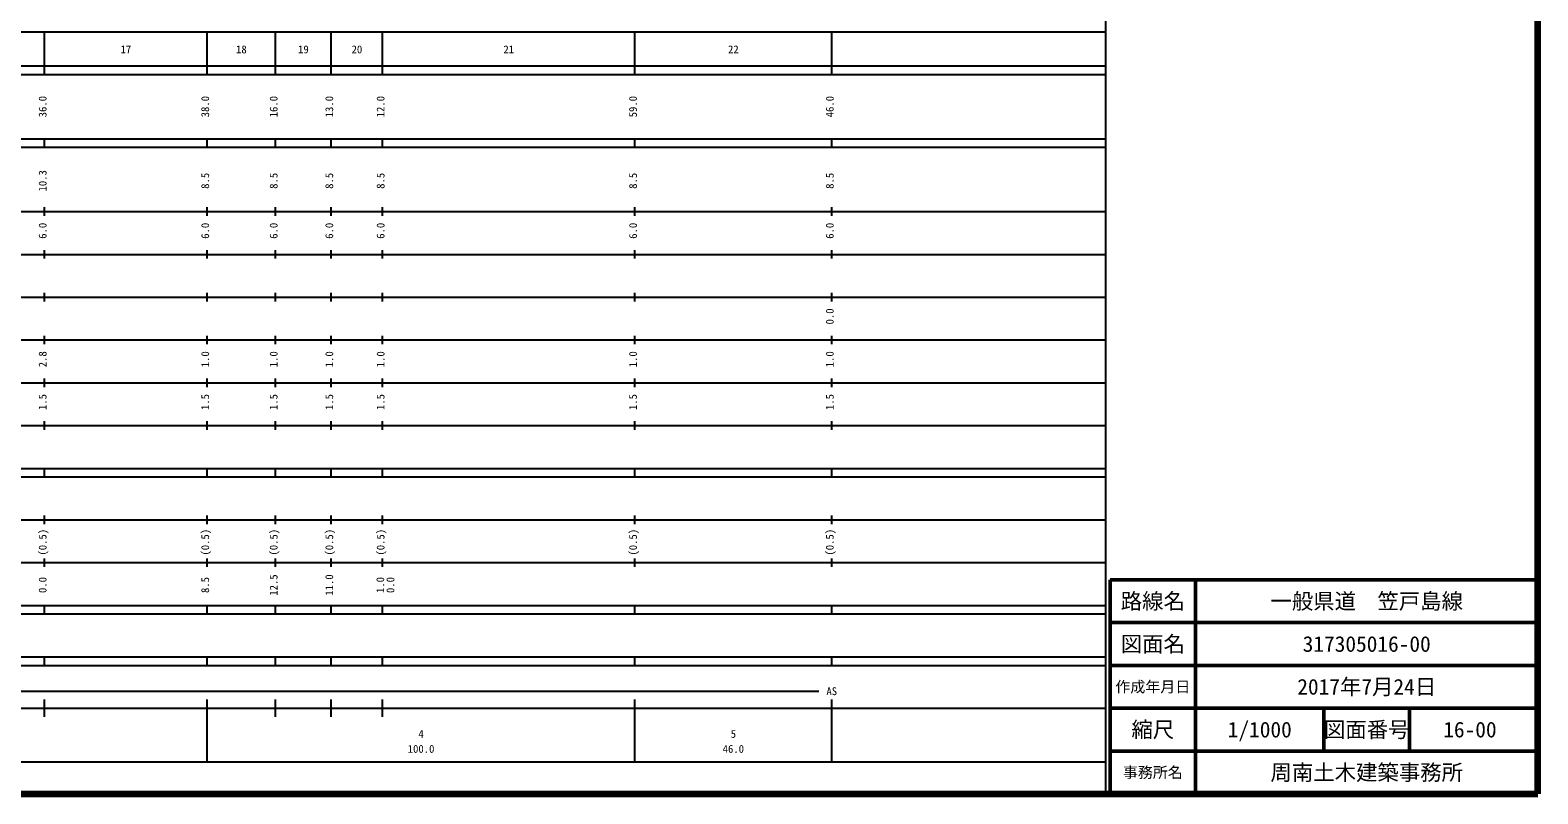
# Model space of a CAD drawing. Units: millimetres on the paper, enlarged 1000 times. Extents: x 40000 to 680000, y 20000 to 380000.
# Drawn here: x 327580 to 680000, y 20000 to 198357 of the extents above; entities that cross this region are included whole.
import ezdxf
from ezdxf.enums import TextEntityAlignment as Align

# ---------------------------------------------------------------- set-up
doc = ezdxf.new("R2010")
doc.units = ezdxf.units.MM
doc.header["$LTSCALE"] = 1000
for name, color, linetype, lineweight in [('M-TTL', 2, 'Continuous', 140), ('M-TTL-BAND', 7, 'Continuous', 25), ('M-TTL-FRAM', 2, 'Continuous', 50), ('M-TTL-LINE', 7, 'Continuous', 50)]:
    doc.layers.add(name, color=color, linetype=linetype, lineweight=lineweight)
doc.layers.add('M-TTL-TXT', color=7, linetype='Continuous')
doc.styles.add('ＭＳ ゴシック', font='')
doc.styles.get('ＭＳ ゴシック').set_extended_font_data('MS Gothic')

msp = doc.modelspace()

# ---------------------------------------------------------------- linework, layer by layer
at = {"layer": 'M-TTL'}
for p, q in [((680000, 20000), (680000, 380000)), ((40000, 20000), (680000, 20000))]:
    msp.add_line(p, q, dxfattribs=at)
at = {"layer": 'M-TTL-BAND'}
for p, q in [((579000, 20000), (579000, 370000)), ((68000, 198000), (579000, 198000)), ((330956, 188000), (330956, 198000)), ((368956, 188000), (368956, 198000)), ((384956, 188000), (384956, 198000)), ((397956, 188000), (397956, 198000)), ((409956, 188000), (409956, 198000)), ((468956, 188000), (468956, 198000)), ((514956, 188000), (514956, 198000)), ((40000, 190000), (579000, 190000)), ((40000, 188000), (579000, 188000)), ((40000, 173000), (579000, 173000)), ((330956, 171000), (330956, 173000)), ((368956, 171000), (368956, 173000)), ((384956, 171000), (384956, 173000)), ((397956, 171000), (397956, 173000)), ((409956, 171000), (409956, 173000)), ((468956, 171000), (468956, 173000)), ((514956, 171000), (514956, 173000)), ((40000, 171000), (579000, 171000)), ((40000, 156000), (579000, 156000)), ((330956, 155000), (330956, 157000)), ((368956, 155000), (368956, 157000)), ((384956, 155000), (384956, 157000)), ((397956, 155000), (397956, 157000)), ((409956, 155000), (409956, 157000)), ((468956, 155000), (468956, 157000)), ((514956, 155000), (514956, 157000)), ((46000, 146000), (579000, 146000)), ((330956, 145000), (330956, 147000)), ((368956, 145000), (368956, 147000)), ((384956, 145000), (384956, 147000)), ((397956, 145000), (397956, 147000)), ((409956, 145000), (409956, 147000)), ((468956, 145000), (468956, 147000)), ((514956, 145000), (514956, 147000)), ((52000, 136000), (579000, 136000)), ((330956, 135000), (330956, 137000)), ((368956, 135000), (368956, 137000)), ((384956, 135000), (384956, 137000)), ((397956, 135000), (397956, 137000)), ((409956, 135000), (409956, 137000)), ((468956, 135000), (468956, 137000)), ((514956, 135000), (514956, 137000)), ((330956, 125000), (330956, 127000)), ((368956, 125000), (368956, 127000)), ((384956, 125000), (384956, 127000)), ((397956, 125000), (397956, 127000)), ((409956, 125000), (409956, 127000)), ((468956, 125000), (468956, 127000)), ((514956, 125000), (514956, 127000)), ((46000, 126000), (579000, 126000)), ((330956, 115000), (330956, 117000)), ((368956, 115000), (368956, 117000)), ((384956, 115000), (384956, 117000)), ((397956, 115000), (397956, 117000)), ((409956, 115000), (409956, 117000)), ((468956, 115000), (468956, 117000)), ((514956, 115000), (514956, 117000)), ((52000, 116000), (579000, 116000)), ((46000, 106000), (579000, 106000)), ((330956, 105000), (330956, 107000)), ((368956, 105000), (368956, 107000)), ((384956, 105000), (384956, 107000)), ((397956, 105000), (397956, 107000)), ((409956, 105000), (409956, 107000)), ((468956, 105000), (468956, 107000)), ((514956, 105000), (514956, 107000)), ((40000, 96000), (579000, 96000)), ((330956, 94000), (330956, 96000)), ((368956, 94000), (368956, 96000)), ((384956, 94000), (384956, 96000)), ((397956, 94000), (397956, 96000)), ((409956, 94000), (409956, 96000)), ((468956, 94000), (468956, 96000)), ((514956, 94000), (514956, 96000)), ((40000, 94000), (579000, 94000)), ((330956, 83000), (330956, 85000)), ((368956, 83000), (368956, 85000)), ((384956, 83000), (384956, 85000)), ((397956, 83000), (397956, 85000)), ((409956, 83000), (409956, 85000)), ((468956, 83000), (468956, 85000)), ((514956, 83000), (514956, 85000)), ((49000, 84000), (579000, 84000)), ((330956, 73000), (330956, 75000)), ((368956, 73000), (368956, 75000)), ((384956, 73000), (384956, 75000)), ((397956, 73000), (397956, 75000)), ((409956, 73000), (409956, 75000)), ((468956, 73000), (468956, 75000)), ((514956, 73000), (514956, 75000)), ((40000, 74000), (579000, 74000)), ((40000, 64000), (579000, 64000)), ((330956, 62000), (330956, 64000)), ((368956, 62000), (368956, 64000)), ((384956, 62000), (384956, 64000)), ((397956, 62000), (397956, 64000)), ((409956, 62000), (409956, 64000)), ((468956, 62000), (468956, 64000)), ((514956, 62000), (514956, 64000)), ((40000, 62000), (579000, 62000)), ((40000, 52000), (579000, 52000)), ((40000, 50000), (579000, 50000)), ((330956, 50000), (330956, 52000)), ((368956, 50000), (368956, 52000)), ((384956, 50000), (384956, 52000)), ((397956, 50000), (397956, 52000)), ((409956, 50000), (409956, 52000)), ((468956, 50000), (468956, 52000)), ((514956, 50000), (514956, 52000)), ((71956, 44000), (511956, 44000)), ((40000, 40000), (579000, 40000)), ((330956, 38000), (330956, 42000)), ((368956, 27500), (368956, 42000)), ((384956, 38000), (384956, 42000)), ((397956, 38000), (397956, 42000)), ((409956, 38000), (409956, 42000)), ((468956, 27500), (468956, 42000)), ((514956, 27500), (514956, 42000)), ((68000, 27500), (579000, 27500))]:
    msp.add_line(p, q, dxfattribs=at)
at = {"layer": 'M-TTL-FRAM'}
for p, q in [((680000, 70000), (580000, 70000)), ((580000, 70000), (580000, 20000))]:
    msp.add_line(p, q, dxfattribs=at)
at = {"layer": 'M-TTL-LINE'}
for p, q in [((600000, 70000), (600000, 20000)), ((680000, 60000), (580000, 60000)), ((680000, 50000), (580000, 50000)), ((680000, 40000), (580000, 40000)), ((630000, 40000), (630000, 30000)), ((650000, 40000), (650000, 30000)), ((680000, 30000), (580000, 30000))]:
    msp.add_line(p, q, dxfattribs=at)

# ---------------------------------------------------------------- texts
at = {"layer": 'M-TTL-BAND', "style": 'ＭＳ ゴシック'}
for s, p in [('17', (349956, 192405)), ('18', (376956, 192405)), ('19', (391456, 192405)), ('20', (403956, 192405)), ('21', (439456, 192405)), ('22', (491956, 192405)), ('AS', (514956, 42500)), ('4', (418956, 32523)), ('5', (491956, 32523)), ('100.0', (418956, 29033)), ('46.0', (491956, 29033))]:
    msp.add_text(s, height=1833, dxfattribs=at).set_placement(p, align=Align.BOTTOM_CENTER)
for s, p in [('36.0', (331956, 180500)), ('38.0', (369956, 180500)), ('16.0', (385956, 180500)), ('13.0', (398956, 180500)), ('12.0', (410956, 180500)), ('59.0', (469956, 180500)), ('46.0', (515956, 180500)), ('10.3', (331956, 163174)), ('8.5', (369956, 163174)), ('8.5', (385956, 163174)), ('8.5', (398956, 163174)), ('8.5', (410956, 163174)), ('8.5', (469956, 163174)), ('8.5', (515956, 163174)), ('6.0', (331956, 151500)), ('6.0', (369956, 151500)), ('6.0', (385956, 151500)), ('6.0', (398956, 151500)), ('6.0', (410956, 151500)), ('6.0', (469956, 151500)), ('6.0', (515956, 151500)), ('0.0', (515956, 131500)), ('2.8', (331956, 121500)), ('1.0', (369956, 121500)), ('1.0', (385956, 121500)), ('1.0', (398956, 121500)), ('1.0', (410956, 121500)), ('1.0', (469956, 121500)), ('1.0', (515956, 121500)), ('1.5', (331956, 111500)), ('1.5', (369956, 111500)), ('1.5', (385956, 111500)), ('1.5', (398956, 111500)), ('1.5', (410956, 111500)), ('1.5', (469956, 111500)), ('1.5', (515956, 111500)), ('(0.5)', (331956, 78764)), ('(0.5)', (369956, 78764)), ('(0.5)', (385956, 78764)), ('(0.5)', (398956, 78764)), ('(0.5)', (410956, 78764)), ('(0.5)', (469956, 78764)), ('(0.5)', (515956, 78764)), ('0.0', (331956, 68764)), ('8.5', (369956, 68764)), ('12.5', (385956, 68764)), ('11.0', (398956, 68764)), ('1.0', (410878, 68764)), ('0.0', (413248, 68764))]:
    msp.add_text(s, height=1833, rotation=90, dxfattribs=at).set_placement(p, align=Align.BOTTOM_CENTER)
at = {"layer": 'M-TTL-TXT', "style": 'ＭＳ ゴシック'}
for s, height, p in [('路線名', 3666, (590000, 65000)), ('路線名', 3666, (590000, 65000)), ('一般県道\u3000笠戸島線', 3666, (640000, 65000)), ('図面名', 3666, (590000, 55000)), ('図面名', 3666, (590000, 55000)), ('317305016-00', 3666, (640000, 55000)), ('作成年月日', 2566, (590000, 45000)), ('作成年月日', 2566, (590000, 45000)), ('2017年7月24日', 3666, (640000, 45000)), ('縮尺', 3666, (590000, 35000)), ('縮尺', 3666, (590000, 35000)), ('1/1000', 3666, (615000, 35000)), ('図面番号', 3666, (640000, 35000)), ('図面番号', 3666, (640000, 35000)), ('16-00', 3666, (664125, 35000)), ('事務所名', 2566, (590000, 25000)), ('事務所名', 2566, (590000, 25000)), ('周南土木建築事務所', 3666, (640000, 25000))]:
    msp.add_text(s, height=height, dxfattribs=at).set_placement(p, align=Align.MIDDLE_CENTER)

doc.saveas('drawing.dxf')
